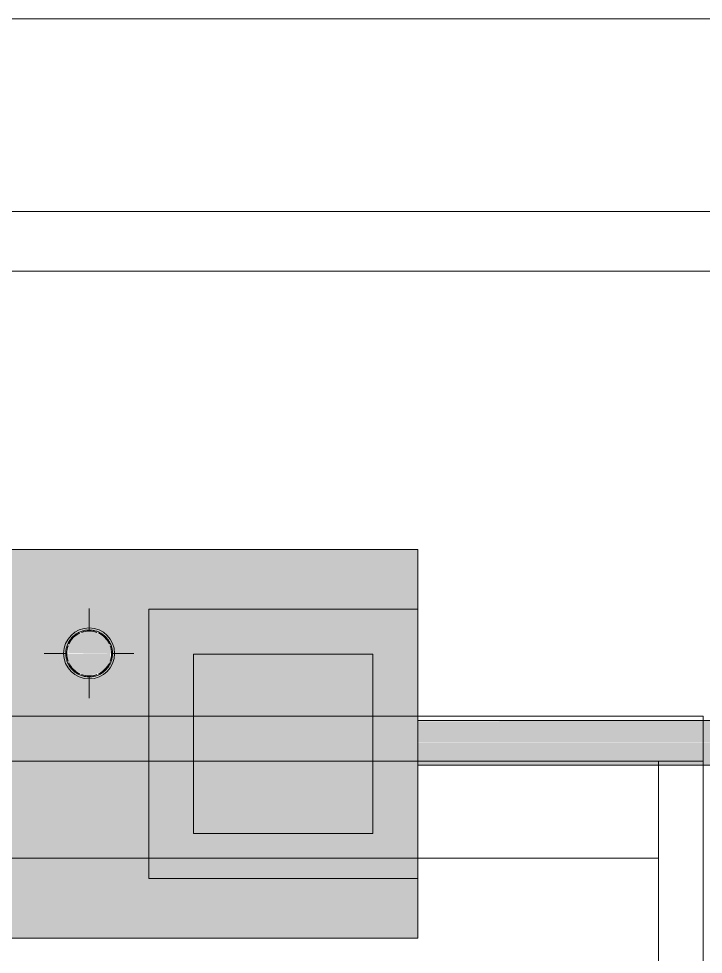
# Model space of a CAD drawing. Header units: metres. Extents: x 1 to 114, y -6 to 62.
# Drawn here: x 74.511 to 76.801, y 58.668 to 61.796 of the extents above; entities that cross this region are included whole.
import ezdxf

# ---------------------------------------------------------------- set-up
doc = ezdxf.new("R2010")
doc.units = ezdxf.units.M
doc.linetypes.add('IMPORT-DASHED2 _4_', pattern=[0.375, 0.25, -0.125])
doc.layers.add('A-FLOR', color=7, linetype='Continuous', lineweight=9, true_color=0x007f00)
doc.layers.add('ARQ_1100_BASE_TÉRREO_GARAGEM_dwg', color=7, linetype='Continuous', lineweight=5, true_color=0x767676)
for name, color, linetype, lineweight in [('A-WALL', 7, 'Continuous', 9), ('AL_MOBILIARIO', 7, 'Continuous', 5), ('ARQ-COTA-50', 7, 'Continuous', 5), ('ARQ-PAR', 7, 'Continuous', 5), ('ARQ-PROJ', 7, 'IMPORT-DASHED2 _4_', 5), ('M-PIPE-PATT', 7, 'Continuous', 5), ('P-PIPE', 7, 'Continuous', 5), ('P-PIPE-CNTR', 7, 'Continuous', 5)]:
    doc.layers.add(name, color=color, linetype=linetype, lineweight=lineweight)

# ---------------------------------------------------------------- blocks, each defined once
blk = doc.blocks.new('Cap - Serie Normal - Esgoto - MEP - Tigre - Standard-V35-PLANTA BAIXA GERAL')
at = {"layer": 'P-PIPE', "true_color": 0xe06060}
h = blk.add_hatch(color=13, dxfattribs=at)
h.paths.add_polyline_path([(56.3164, 59.5886), (56.359, 59.6), (56.3902, 59.6312), (56.4016, 59.6738), (56.3902, 59.7165), (56.359, 59.7477), (56.3164, 59.7591), (56.2738, 59.7477), (56.2426, 59.7165), (56.2311, 59.6738), (56.2426, 59.6312), (56.2738, 59.6), (56.2976, 59.5911)])
h.paths.add_polyline_path([(56.3164, 59.5988), (56.2789, 59.6089), (56.2514, 59.6363), (56.2414, 59.6738), (56.2514, 59.7113), (56.2789, 59.7388), (56.3164, 59.7488), (56.3539, 59.7388), (56.3813, 59.7113), (56.3914, 59.6738), (56.3813, 59.6363), (56.3539, 59.6089), (56.3358, 59.6014)])
for points in [[(56.3164, 59.6738), (56.3914, 59.6738), (56.3857, 59.7025), (56.3694, 59.7269), (56.3358, 59.745), (56.3035, 59.7463), (56.2789, 59.7372), (56.2633, 59.7269), (56.2471, 59.7025), (56.2471, 59.6738), (56.3065, 59.6738)], [(56.3164, 59.5988), (56.3548, 59.611), (56.3694, 59.6208), (56.3857, 59.6451), (56.3857, 59.6738), (56.2418, 59.6718), (56.2471, 59.6451), (56.2633, 59.6208), (56.297, 59.6027), (56.3035, 59.6014)]]:
    blk.add_hatch(color=13, dxfattribs=at).paths.add_polyline_path(points)
at = {"layer": 'P-PIPE', "flags": 128}
for points in [[(56.3946, 59.6738), (56.3946, 59.677), (56.3944, 59.6801), (56.3941, 59.6832), (56.3936, 59.6863), (56.3931, 59.6894), (56.3924, 59.6924), (56.3916, 59.6955), (56.3907, 59.6984), (56.3896, 59.7014), (56.3885, 59.7043), (56.3872, 59.7072), (56.3858, 59.71), (56.3843, 59.7127), (56.3827, 59.7154), (56.381, 59.718), (56.3791, 59.7206), (56.3772, 59.723), (56.3752, 59.7254), (56.3731, 59.7277), (56.3709, 59.73), (56.3686, 59.7321), (56.3662, 59.7341), (56.3638, 59.7361), (56.3613, 59.7379), (56.3587, 59.7397), (56.356, 59.7413), (56.3533, 59.7428), (56.3505, 59.7443), (56.3476, 59.7456), (56.3447, 59.7468), (56.3418, 59.7478), (56.3388, 59.7488), (56.3358, 59.7496), (56.3328, 59.7503), (56.3297, 59.7509), (56.3266, 59.7514), (56.3235, 59.7518), (56.3204, 59.752), (56.3172, 59.7521), (56.3141, 59.752), (56.311, 59.7519), (56.3079, 59.7516), (56.3047, 59.7512), (56.3017, 59.7507), (56.2986, 59.75), (56.2956, 59.7493), (56.2926, 59.7484), (56.2896, 59.7474), (56.2867, 59.7462), (56.2838, 59.745), (56.281, 59.7436), (56.2782, 59.7422), (56.2755, 59.7406), (56.2729, 59.7389), (56.2703, 59.7371), (56.2678, 59.7352), (56.2654, 59.7332), (56.2631, 59.7311), (56.2608, 59.729), (56.2587, 59.7267), (56.2566, 59.7243), (56.2546, 59.7219), (56.2528, 59.7194), (56.251, 59.7168), (56.2493, 59.7142), (56.2478, 59.7115), (56.2463, 59.7087), (56.245, 59.7059), (56.2438, 59.703), (56.2426, 59.7), (56.2417, 59.6971), (56.2408, 59.6941), (56.24, 59.691), (56.2394, 59.688), (56.2389, 59.6849), (56.2385, 59.6818), (56.2383, 59.6786), (56.2381, 59.6755), (56.2381, 59.6738)], [(56.2381, 59.6738), (56.2382, 59.6707), (56.2384, 59.6676), (56.2387, 59.6645), (56.2391, 59.6614), (56.2397, 59.6583), (56.2404, 59.6552), (56.2412, 59.6522), (56.2421, 59.6492), (56.2431, 59.6463), (56.2443, 59.6434), (56.2456, 59.6405), (56.247, 59.6377), (56.2485, 59.635), (56.2501, 59.6323), (56.2518, 59.6296), (56.2536, 59.6271), (56.2555, 59.6246), (56.2575, 59.6222), (56.2597, 59.6199), (56.2619, 59.6177), (56.2641, 59.6156), (56.2665, 59.6135), (56.269, 59.6116), (56.2715, 59.6097), (56.2741, 59.608), (56.2768, 59.6063), (56.2795, 59.6048), (56.2823, 59.6034), (56.2851, 59.6021), (56.288, 59.6009), (56.291, 59.5998), (56.2939, 59.5989), (56.297, 59.598), (56.3, 59.5973), (56.3031, 59.5967), (56.3062, 59.5963), (56.3093, 59.5959), (56.3124, 59.5957), (56.3155, 59.5956), (56.3187, 59.5956), (56.3218, 59.5958), (56.3249, 59.596), (56.328, 59.5965), (56.3311, 59.597), (56.3342, 59.5976), (56.3372, 59.5984), (56.3402, 59.5993), (56.3432, 59.6003), (56.3461, 59.6014), (56.3489, 59.6027), (56.3518, 59.604), (56.3545, 59.6055), (56.3572, 59.6071), (56.3599, 59.6088), (56.3624, 59.6106), (56.3649, 59.6125), (56.3673, 59.6144), (56.3697, 59.6165), (56.3719, 59.6187), (56.3741, 59.621), (56.3761, 59.6233), (56.3781, 59.6258), (56.38, 59.6283), (56.3818, 59.6308), (56.3834, 59.6335), (56.385, 59.6362), (56.3864, 59.639), (56.3878, 59.6418), (56.389, 59.6447), (56.3901, 59.6476), (56.3911, 59.6506), (56.392, 59.6536), (56.3927, 59.6566), (56.3933, 59.6597), (56.3938, 59.6628), (56.3942, 59.6659), (56.3945, 59.669), (56.3946, 59.6721), (56.3946, 59.6738)]]:
    blk.add_lwpolyline(points, dxfattribs=at)
at = {"layer": 'P-PIPE'}
for radius, start, end in [(0.0853, 360, 180), (0.075, 69.9713, 110.0287), (0.075, 114.9713, 155.0287), (0.075, 114.9713, 135), (0.075, 105, 110.0287), (0.075, 69.9713, 75), (0.075, 60, 65.0287), (0.075, 24.9713, 65.0287), (0.075, 24.9713, 45), (0.075, 159.9713, 180), (0.075, 159.9713, 165), (0.075, 150, 155.0287), (0.075, 15, 20.0287), (0.075, 360, 20.0287), (0.0853, 180, 360), (0.075, 180, 200.0287), (0.075, 195, 200.0287), (0.075, 339.9713, 360), (0.075, 339.9713, 345), (0.075, 204.9713, 225), (0.075, 204.9713, 245.0287), (0.075, 294.9713, 335.0287), (0.075, 315, 335.0287), (0.075, 240, 245.0287), (0.075, 249.9713, 255), (0.075, 249.9713, 290.0287)]:
    blk.add_arc((56.3164, 59.6738), radius, start, end, dxfattribs=at)
blk = doc.blocks.new('ARQ_1100_BASE_TÉRREO_GARAGEM_dwg_cam_p-4197734-PLANTA BAIXA GERAL')
at = {"layer": 'AL_MOBILIARIO', "color": 253, "true_color": 0xaaaaaa}
for p, q in [((13.104, -24.8088), (13.104, -27.8567)), ((13.4748, -27.6853), (13.4748, -24.9803))]:
    blk.add_line(p, q, dxfattribs=at)
at = {"layer": 'AL_MOBILIARIO', "color": 253, "true_color": 0xaaaaaa, "flags": 128}
blk.add_lwpolyline([(19.9486, -24.8088), (12.9326, -24.8088), (12.9326, -27.8567), (19.9486, -27.8567)], close=True, dxfattribs=at)
blk.add_lwpolyline([(13.104, -24.9803), (19.7772, -24.9803), (19.7772, -27.6853), (13.104, -27.6853)], dxfattribs=at)
blk = doc.blocks.new('ARQ_1100_BASE_TÉRREO_GARAGEM_dwg-4178582-PLANTA BAIXA GERAL')
at = {"layer": 'ARQ-COTA-50', "color": 253, "true_color": 0xaaaaaa, "flags": 128}
blk.add_lwpolyline([(76.7987, 61.7961), (52.9158, 61.7961), (27.773, 61.7961)], dxfattribs=at)
at = {"layer": 'ARQ-PAR', "color": 253, "true_color": 0xaaaaaa, "flags": 128}
for points in [[(52.9158, 59.3718), (52.9158, 61.1518), (76.7987, 61.1518), (86.6587, 54.2672), (90.7707, 50.0787), (94.0326, 45.6153), (94.0326, 0), (93.8326, 0), (52.8326, 0), (52.8326, 0.2), (93.8326, 0.2), (93.8326, 45.55), (93.8326, 0.2)], [(48.6158, 51.9018), (42.4658, 51.9018), (53.1158, 51.9018), (53.1158, 60.9518), (76.7358, 60.9518), (86.529, 54.1138), (90.6178, 49.949), (93.8326, 45.55)]]:
    blk.add_lwpolyline(points, dxfattribs=at)
at = {"layer": 'ARQ-PROJ', "color": 253, "true_color": 0xaaaaaa, "flags": 128}
blk.add_lwpolyline([(55.1158, 60.9518), (76.8008, 60.9518), (76.8008, 49.9018), (55.1158, 49.9018)], close=True, dxfattribs=at)
at = {"xscale": 0.8746343466423241, "yscale": 0.8746343466423241, "zscale": 0.8746343466423241, "rotation": 270}
blk.add_blockref('ARQ_1100_BASE_TÉRREO_GARAGEM_dwg_cam_p-4197734-PLANTA BAIXA GERAL', (80.0698, 70.7754), dxfattribs=at)

msp = doc.modelspace()

# ---------------------------------------------------------------- hatches: boundary and pattern name
at = {"layer": 'A-FLOR', "lineweight": 5, "true_color": 0x464646}
h = msp.add_hatch(color=49, dxfattribs=at)
h.paths.add_polyline_path([(74.4305, 58.7218), (75.846, 58.7218), (75.846, 58.9218), (74.946, 58.9218), (74.946, 59.8218), (75.846, 59.8218), (75.846, 60.0218), (73.546, 60.0218), (73.546, 59.8218), (74.446, 59.8186), (74.446, 58.9218), (73.546, 58.9218), (73.546, 58.7218)])
h.paths.add_polyline_path([(74.7466, 59.5886), (74.704, 59.6), (74.6728, 59.6312), (74.6614, 59.6738), (74.6728, 59.7165), (74.704, 59.7477), (74.7466, 59.7591), (74.7892, 59.7477), (74.8204, 59.7165), (74.8319, 59.6738), (74.8204, 59.6312), (74.7892, 59.6), (74.7654, 59.5911)])
msp.add_hatch(color=49, dxfattribs=at).paths.add_polyline_path([(75.1786, 58.9218), (75.846, 58.9218), (75.846, 59.8218), (74.946, 59.8218), (74.946, 58.9218), (75.096, 58.9218)])
at = {"layer": 'M-PIPE-PATT', "true_color": 0x804040}
msp.add_hatch(color=17, dxfattribs=at).paths.add_polyline_path([(74.7695, 59.7443), (74.766, 59.7463), (74.766, 59.745)])
at = {"layer": 'P-PIPE', "true_color": 0x804040}
for points in [[(74.8171, 59.651), (74.8191, 59.6544), (74.8191, 59.661)], [(79.1552, 59.375), (79.1544, 59.45), (75.846, 59.4472), (75.846, 59.375), (79.1552, 59.375)], [(77.4229, 59.3), (79.1546, 59.3026), (79.1552, 59.375), (75.846, 59.3742), (75.846, 59.3), (75.9267, 59.3)]]:
    msp.add_hatch(color=17, dxfattribs=at).paths.add_polyline_path(points)

# ---------------------------------------------------------------- linework, layer by layer
at = {"layer": 'A-FLOR'}
for p, q in [((75.846, 60.0218), (73.546, 60.0218)), ((75.846, 58.7218), (75.846, 60.0218)), ((73.546, 58.7218), (75.846, 58.7218))]:
    msp.add_line(p, q, dxfattribs=at)
at = {"layer": 'A-WALL'}
for p, q in [((74.946, 58.9218), (74.946, 59.8218)), ((74.946, 59.8218), (75.846, 59.8218)), ((75.096, 59.6718), (75.096, 59.0718)), ((75.696, 59.6718), (75.096, 59.6718)), ((75.696, 59.0718), (75.696, 59.6718)), ((75.096, 59.0718), (75.696, 59.0718)), ((75.846, 58.9218), (74.946, 58.9218))]:
    msp.add_line(p, q, dxfattribs=at)
at = {"layer": 'P-PIPE'}
for p, q in [((79.1544, 59.45), (75.846, 59.45)), ((75.846, 59.3), (79.1544, 59.3))]:
    msp.add_line(p, q, dxfattribs=at)
at = {"layer": 'P-PIPE-CNTR'}
for p, q in [((74.7466, 59.753), (74.7466, 59.8238)), ((74.5966, 59.6738), (74.6716, 59.6738)), ((74.8216, 59.6738), (74.8966, 59.6738)), ((74.7466, 59.5238), (74.7466, 59.5988))]:
    msp.add_line(p, q, dxfattribs=at)

# ---------------------------------------------------------------- block references
at = {"layer": 'ARQ_1100_BASE_TÉRREO_GARAGEM_dwg', "color": 253, "true_color": 0xaaaaaa}
msp.add_blockref('ARQ_1100_BASE_TÉRREO_GARAGEM_dwg-4178582-PLANTA BAIXA GERAL', (18.4302, 0), dxfattribs=at)
at = {"layer": 'P-PIPE'}
msp.add_blockref('Cap - Serie Normal - Esgoto - MEP - Tigre - Standard-V35-PLANTA BAIXA GERAL', (18.4302, 0), dxfattribs=at)

doc.saveas('drawing.dxf')
